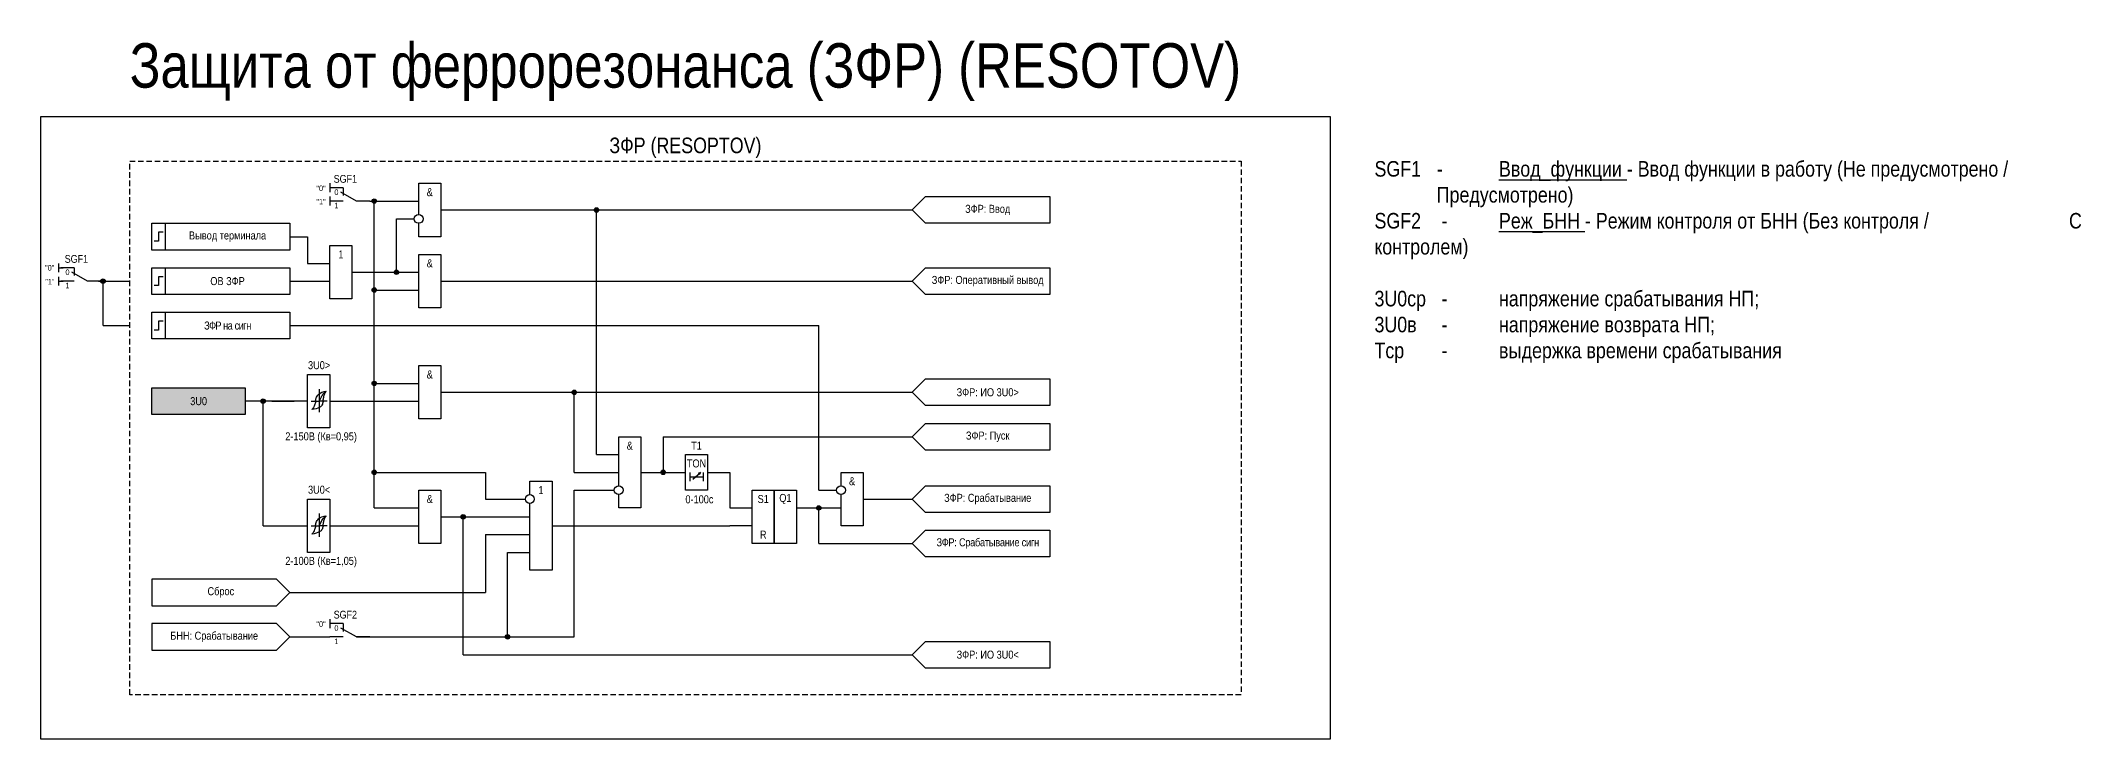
# Model space of a CAD drawing. Header units: millimetres. Extents: x -592 to 459, y -6 to 158.
# Drawn here: x 0 to 459, y 0 to 157 of the extents above; entities that cross this region are included whole.
import ezdxf
from ezdxf.enums import TextEntityAlignment as Align

# ---------------------------------------------------------------- set-up
doc = ezdxf.new("R2010")
doc.units = ezdxf.units.MM
doc.linetypes.add('штриховая2', pattern=[0.375, 0.25, -0.125])
doc.layers.add('Основная', color=7, linetype='Continuous')
doc.styles.add('1.8_Gost_RD', font='ARIALN.TTF', dxfattribs={"height": 1.8})
doc.styles.add('2.5_Gost_RD', font='ARIALN.TTF', dxfattribs={"height": 2.5})
doc.styles.add('3.5_Gost_RD', font='ARIALN.TTF', dxfattribs={"height": 3.5})
doc.styles.add('Вывод', font='ARIALN.TTF', dxfattribs={"height": 2.5})
doc.styles.add('Компонент', font='ARIALN.TTF', dxfattribs={"height": 3.5})

# ---------------------------------------------------------------- blocks, each defined once
blk = doc.blocks.new('*U79')
at = {"layer": 'Основная', "color": 0}
blk.add_line((0, 0), (7, 4), dxfattribs=at)
at = {"layer": 'Основная', "ltscale": 0.35}
blk.add_line((6, 6), (6, 2.5), dxfattribs=at)
blk = doc.blocks.new('*U90')
at = {"layer": 'Основная', "color": 0}
for p, q in [((-3, 6), (-9, 6)), ((-3, 0), (-9, 0)), ((9, 0), (3, 0))]:
    blk.add_line(p, q, dxfattribs=at)
at = {"layer": 'Основная', "ltscale": 0.25, "xscale": -1}
blk.add_blockref('*U79', (3, 0), dxfattribs=at)
at = {"layer": 'Основная'}
for tag, height, style, p in [('ОУ', 3.5, 'Компонент', (-2, 10)), ('В1', 2.5, 'Вывод', (-13, 6)), ('В2', 2.5, 'Вывод', (-6, 4)), ('В3', 2.5, 'Вывод', (-6, -2))]:
    blk.add_attdef(tag, text='', height=height, dxfattribs=dict(at, style=style)).set_placement(p, align=Align.MIDDLE_CENTER)
blk = doc.blocks.new('Точка')
at = {"ltscale": 100}
h = blk.add_hatch(color=256, dxfattribs=at)
h.dxf.hatch_style = 1
edge = h.paths.add_edge_path()
edge.add_arc((0, 0), 0.5, 0, 360)
blk.add_circle((0, 0), 0.5, dxfattribs=at)
blk = doc.blocks.new('*U81')
at = {"layer": 'Основная', "color": 0}
for p, q in [((-3, 6), (-9, 6)), ((-3, 0), (-9, 0)), ((9, 0), (3, 0))]:
    blk.add_line(p, q, dxfattribs=at)
at = {"layer": 'Основная', "ltscale": 0.25, "xscale": -1}
blk.add_blockref('*U79', (3, 0), dxfattribs=at)
at = {"layer": 'Основная'}
for tag, height, style, p in [('ОУ', 3.5, 'Компонент', (-2, 10)), ('В1', 2.5, 'Вывод', (-14, 6)), ('В2', 2.5, 'Вывод', (-6, 4)), ('В3', 2.5, 'Вывод', (-6, -2))]:
    blk.add_attdef(tag, text='', height=height, dxfattribs=dict(at, style=style)).set_placement(p, align=Align.MIDDLE_CENTER)

msp = doc.modelspace()

# ---------------------------------------------------------------- hatches: boundary and pattern name
at = {"ltscale": 100, "true_color": 0x6bffb3}
h = msp.add_hatch(color=111, dxfattribs=at)
h.dxf.hatch_style = 1
h.paths.add_polyline_path([(25, 79), (46, 79), (46, 73), (25, 73)])

# ---------------------------------------------------------------- linework, layer by layer
at = {"color": 6, "ltscale": 100}
for p, q in [((4, 107), (4, 105)), ((4, 106), (5, 106)), ((4, 104), (4, 102)), ((4, 103), (5, 103))]:
    msp.add_line(p, q, dxfattribs=at)
at = {"color": 7, "ltscale": 100}
for p, q in [((146.7, 58.46), (148.37, 59.95)), ((148.37, 59.95), (147.85, 59.73)), ((148.37, 59.95), (148.11, 59.48))]:
    msp.add_line(p, q, dxfattribs=at)
at = {"ltscale": 100}
for p, q in [((155, 52), (160, 52)), ((170, 52), (180, 52)), ((160, 48), (155, 48))]:
    msp.add_line(p, q, dxfattribs=at)
at = {"color": 3, "ltscale": 100}
msp.add_lwpolyline([(0, 140), (290, 140), (290, 0), (0, 0)], close=True, dxfattribs=at)
at = {"color": 6, "ltscale": 100}
for points in [[(13, 103), (19, 103)], [(13, 103), (13, 103), (13, 103), (20, 103)], [(14, 93), (19.5, 93)], [(14, 93), (14, 93), (14, 93), (20, 93)]]:
    msp.add_lwpolyline(points, dxfattribs=at)
at = {"ltscale": 100}
for points in [[(25, 79), (46, 79), (46, 73), (25, 73)], [(145, 64), (150, 64), (150, 56), (145, 56)], [(160, 56), (165, 56), (165, 44), (160, 44)], [(165, 56), (170, 56), (170, 44), (165, 44)]]:
    msp.add_lwpolyline(points, close=True, dxfattribs=at)
for points in [[(146, 60), (146, 58)], [(149, 60), (149, 58)], [(146, 59), (149, 59)]]:
    msp.add_lwpolyline(points, dxfattribs=at)
at = {"layer": 'Основная', "ltscale": 100}
for p, q in [((65, 125), (65, 123)), ((65, 122), (65, 120)), ((75, 52), (75, 121)), ((125, 64), (125, 119)), ((60, 113), (60, 107)), ((175, 56), (175, 93)), ((60, 80.5), (60, 82)), ((60, 82), (65, 82)), ((60, 73), (60, 81)), ((65, 82), (65, 76)), ((60, 76), (46, 76)), ((50, 48), (50, 76)), ((52, 76), (57, 76)), ((65, 76), (85, 76)), ((65, 76), (65, 70)), ((120, 60), (120, 78)), ((60, 70), (60, 73)), ((65, 70), (60, 70)), ((140, 68), (140, 60)), ((100, 60), (100, 54)), ((155, 60), (155, 52)), ((120, 23), (120, 56)), ((60, 52.5), (60, 54)), ((60, 54), (65, 54)), ((60, 45), (60, 53)), ((65, 54), (65, 48)), ((175, 44), (175, 52)), ((50, 48), (60, 48)), ((60.79, 48), (62.6, 48)), ((64.42, 48), (62.6, 48)), ((65, 48), (81, 48)), ((65, 48), (65, 42)), ((68, 48), (85, 48)), ((90, 50), (110, 50)), ((90, 50), (103, 50)), ((95, 19), (95, 50)), ((100, 46), (110, 46)), ((100, 46), (100, 33)), ((115, 48), (155, 48)), ((60, 42), (60, 45)), ((65, 42), (60, 42)), ((105, 23), (105, 42)), ((105, 42), (110, 42)), ((105, 42), (108, 42)), ((56, 33), (100, 33)), ((56, 23), (65, 23)), ((65, 27), (65, 25)), ((71, 23), (120, 23))]:
    msp.add_line(p, q, dxfattribs=at)
at = {"layer": 'Основная', "color": 6, "ltscale": 100}
msp.add_line((14, 93), (14, 103), dxfattribs=at)
at = {"layer": 'Основная'}
for p, q in [((62.6, 78.72), (62.6, 73.52)), ((62.6, 50.72), (62.6, 45.52))]:
    msp.add_line(p, q, dxfattribs=at)
at = {"layer": 'Основная', "color": 7, "ltscale": 100}
for p in [(60.79, 76), (64.42, 76)]:
    msp.add_line(p, (62.6, 76), dxfattribs=at)
at = {"layer": 'Основная', "linetype": 'штриховая2', "ltscale": 5}
msp.add_lwpolyline([(20, 130), (270, 130), (270, 10), (20, 10)], close=True, dxfattribs=at)
at = {"layer": 'Основная', "ltscale": 100}
for points in [[(85, 118), (85, 125), (90, 125), (90, 113), (85, 113), (85, 116)], [(74, 121), (85, 121)], [(70, 105), (80, 105), (80, 117), (84, 117)], [(90, 119), (196, 119)], [(56, 113), (60, 113)], [(60, 107), (65, 107)], [(56, 103), (65, 103)], [(70, 105), (85, 105)], [(70, 105), (75, 105)], [(70, 105), (75, 105), (75, 105), (75, 105)], [(75, 101), (85, 101)], [(90, 103), (90, 103), (90, 103), (196, 103)], [(56, 93), (175, 93)], [(75, 80), (85, 80)], [(90, 78), (196, 78)], [(130, 57), (130, 68), (135, 68), (135, 52), (130, 52), (130, 55)], [(140, 68), (196, 68)], [(75, 60), (100, 60)], [(120, 60), (130, 60)], [(125, 64), (130, 64)], [(135, 60), (145, 60)], [(135, 60), (145, 60), (145, 60), (145, 60)], [(150, 60), (155, 60)], [(180, 57), (180, 60), (185, 60), (185, 48), (180, 48), (180, 55)], [(110, 55), (110, 58), (115, 58), (115, 38), (110, 38), (110, 53)], [(120, 56), (129, 56)], [(175, 56), (179, 56)], [(75, 52), (85, 52)], [(100, 54), (109, 54)], [(160, 52), (160, 52)], [(185, 54), (196, 54)], [(175, 44), (196, 44)], [(95, 19), (196, 19)]]:
    msp.add_lwpolyline(points, dxfattribs=at)
at = {"layer": 'Основная', "color": 0, "ltscale": 100}
for points in [[(227, 122), (227, 116), (199, 116), (196, 119), (199, 122)], [(25, 106), (56, 106), (56, 100), (25, 100)], [(227, 106), (227, 100), (199, 100), (196, 103), (199, 106)], [(25, 96), (56, 96), (56, 90), (25, 90)], [(227, 81), (227, 75), (199, 75), (196, 78), (199, 81)], [(227, 71), (227, 65), (199, 65), (196, 68), (199, 71)], [(227, 57), (227, 51), (199, 51), (196, 54), (199, 57)], [(227, 47), (227, 41), (199, 41), (196, 44), (199, 47)], [(227, 22), (227, 16), (199, 16), (196, 19), (199, 22)]]:
    msp.add_lwpolyline(points, close=True, dxfattribs=at)
at = {"layer": 'Основная', "ltscale": 100}
for points in [[(25, 116), (28, 116), (28, 110), (25, 110)], [(25, 116), (56, 116), (56, 110), (25, 110)], [(65, 111), (70, 111), (70, 99), (65, 99)], [(25, 106), (28, 106), (28, 100), (25, 100)], [(85, 109), (90, 109), (90, 97), (85, 97)], [(25, 96), (28, 96), (28, 90), (25, 90)], [(85, 84), (90, 84), (90, 72), (85, 72)], [(85, 56), (90, 56), (90, 44), (85, 44)]]:
    msp.add_lwpolyline(points, close=True, dxfattribs=at)
at = {"layer": 'Основная', "lineweight": 30, "ltscale": 100}
for points in [[(27.5, 114), (26.5, 114), (26.5, 112), (25.5, 112)], [(27.5, 104), (26.5, 104), (26.5, 102), (25.5, 102)], [(27.5, 94), (26.5, 94), (26.5, 92), (25.5, 92)]]:
    msp.add_lwpolyline(points, dxfattribs=at)
at = {"layer": 'Основная', "color": 0, "ltscale": 100}
for points in [[(56, 33), (53, 36), (25, 36), (25, 30), (53, 30), (56, 33)], [(56, 23), (53, 26), (25, 26), (25, 20), (53, 20), (56, 23)]]:
    msp.add_lwpolyline(points, dxfattribs=at)
at = {"layer": 'Основная'}
for centre in [(85, 117), (130, 56), (180, 56), (110, 54)]:
    msp.add_circle(centre, 1, dxfattribs=at)
for points in [[(61.8, 75.92), (61.95, 76.71), (62.44, 77.54), (64.2, 78.26)], [(62.6, 76), (63, 76.72), (63.47, 77.6), (64.2, 78.26)], [(63.48, 75.92), (63.6, 76.71), (63.81, 77.54), (64.2, 78.26)], [(61.8, 75.92), (61.6, 75.13), (61, 74.12)], [(63.48, 75.92), (63.25, 75.13), (62.76, 74.67), (61, 74.12)], [(61.8, 47.92), (61.6, 47.13), (61, 46.12)], [(63.48, 47.92), (63.25, 47.13), (62.76, 46.67), (61, 46.12)], [(61.8, 47.92), (61.95, 48.71), (62.44, 49.54), (64.2, 50.26)], [(62.6, 48), (63, 48.72), (63.47, 49.6), (64.2, 50.26)], [(63.48, 47.92), (63.6, 48.71), (63.81, 49.54), (64.2, 50.26)]]:
    msp.add_spline(points, degree=3, dxfattribs=at)

# ---------------------------------------------------------------- block references
at = {"layer": 'Основная', "ltscale": 0.25}
ref = msp.add_blockref('*U90', (69.5, 121), dxfattribs=dict(at, xscale=0.5, yscale=0.5, zscale=0.5))
ref.add_attrib('ОУ', 'SGF1', dxfattribs={"height": 1.75, "style": 'Компонент'}).set_placement((68.5, 126), align=Align.MIDDLE_CENTER)
ref.add_attrib('В2', '0', dxfattribs={"height": 1.25, "style": 'Вывод'}).set_placement((66.5, 123), align=Align.MIDDLE_CENTER)
ref.add_attrib('В3', '1', dxfattribs={"height": 1.25, "style": 'Вывод'}).set_placement((66.5, 120), align=Align.MIDDLE_CENTER)
at = {"layer": 'Основная', "ltscale": 100}
for p in [(75, 121), (125, 119), (14, 103), (75, 101), (80, 105), (75, 80), (120, 78), (50, 76), (75, 60), (140, 60), (95, 50), (175, 52), (105, 23)]:
    msp.add_blockref('Точка', p, dxfattribs=at)
at = {"layer": 'Основная', "color": 6, "ltscale": 0.25, "xscale": 0.5, "yscale": 0.5, "zscale": 0.5}
msp.add_blockref('*U81', (9, 103), dxfattribs=at).add_auto_attribs({'ОУ': 'SGF1', 'В1': '"0"', 'В2': '0', 'В3': '1'})
at = {"layer": 'Основная', "ltscale": 0.25}
ref = msp.add_blockref('*U90', (69.5, 23), dxfattribs=dict(at, xscale=0.5, yscale=0.5, zscale=0.5))
ref.add_attrib('ОУ', 'SGF2', dxfattribs={"height": 1.75, "style": 'Компонент'}).set_placement((68.5, 28), align=Align.MIDDLE_CENTER)
ref.add_attrib('В2', '0', dxfattribs={"height": 1.25, "style": 'Вывод'}).set_placement((66.5, 25), align=Align.MIDDLE_CENTER)
ref.add_attrib('В3', '1', dxfattribs={"height": 1.25, "style": 'Вывод'}).set_placement((66.5, 22), align=Align.MIDDLE_CENTER)

# ---------------------------------------------------------------- texts
at = {"color": 30, "ltscale": 100, "style": '3.5_Gost_RD'}
for s, insert, char_height, width, attachment_point in [('{\\C3;Защита от феррорезонанса (ЗФР) (RESOTOV)}', (145, 150), 10, 290, 5), ('ЗФР (RESOPTOV)', (145, 133), 3.5, 250, 5), ('SGF1^I-^I{\\LВвод_функции} - Ввод функции в работу (Не предусмотрено /^I^I^IПредусмотрено)\\PSGF2^I - ^I{\\LРеж_БНН} - Режим контроля от БНН (Без контроля /^I^I^I^I^IС контролем)\\P\\P3U0ср^I - ^Iнапряжение срабатывания НП;\\P3U0в^I - ^Iнапряжение возврата НП;\\PTср^I - ^Iвыдержка времени срабатывания', (300, 130), 3.5, 165, 1)]:
    msp.add_mtext(s, dxfattribs=dict(at, insert=insert, char_height=char_height, width=width, attachment_point=attachment_point))
at = {"color": 6, "ltscale": 100, "insert": (1, 103.5), "char_height": 1.25, "attachment_point": 1, "style": '3.5_Gost_RD'}
msp.add_mtext_dynamic_manual_height_columns('"1"', width=2, gutter_width=17.5, heights=[0], dxfattribs=at)
at = {"ltscale": 100, "char_height": 1.8, "attachment_point": 5}
for s, insert, width, style in [('3U0', (35.5, 76), 21, '1.8_Gost_RD'), ('T1', (147.5, 66), 5, '2.5_Gost_RD'), ('TON', (147.5, 62), 5, '2.5_Gost_RD'), ('Q1', (167.5, 54), 5, '2.5_Gost_RD'), ('S1', (162.5, 54), 5, '2.5_Gost_RD'), ('R', (162.5, 46), 5, '2.5_Gost_RD')]:
    msp.add_mtext(s, dxfattribs=dict(at, insert=insert, width=width, style=style))
at = {"ltscale": 100, "char_height": 1.8, "attachment_point": 1, "style": '1.8_Gost_RD'}
for s, heights, insert in [('2-150В (Кв=0,95)', [2.84], (55, 69)), ('0-100с', [0], (145, 54.84)), ('2-100В (Кв=1,05)', [0], (55, 41))]:
    msp.add_mtext_dynamic_manual_height_columns(s, width=16.2225, gutter_width=17.5, heights=heights, dxfattribs=dict(at, insert=insert))
at = {"layer": 'Основная', "ltscale": 100, "attachment_point": 1}
for s, width, insert, char_height, style in [('"0"', 2, (62, 124.5), 1.25, '3.5_Gost_RD'), ('"1"', 2, (62, 121.5), 1.25, '3.5_Gost_RD'), ('\\pi3.10634;3U0>', 11, (57, 85), 1.8, '1.8_Gost_RD'), ('\\pi3.10634;3U0<', 11, (57, 57), 1.8, '1.8_Gost_RD'), ('"0"', 2, (62, 26.5), 1.25, '3.5_Gost_RD')]:
    msp.add_mtext_dynamic_manual_height_columns(s, width=width, gutter_width=17.5, heights=[0], dxfattribs=dict(at, insert=insert, char_height=char_height, style=style))
at = {"layer": 'Основная', "ltscale": 100, "char_height": 1.8, "width": 5, "attachment_point": 5, "style": '2.5_Gost_RD'}
for s, insert in [('&', (87.5, 123)), ('1', (67.5, 109)), ('&', (87.5, 107)), ('&', (87.5, 82)), ('&', (132.5, 66)), ('1', (112.5, 56)), ('&', (182.5, 58)), ('&', (87.5, 54))]:
    msp.add_mtext(s, dxfattribs=dict(at, insert=insert))
at = {"layer": 'Основная', "color": 0, "ltscale": 100, "char_height": 1.8, "width": 28, "attachment_point": 5, "style": '2.5_Gost_RD'}
for s, insert in [('ЗФР: Ввод', (213, 119)), ('{\\C256;Вывод терминала}', (42, 113)), ('{\\C256;ОВ ЗФР}', (42, 103)), ('{\\C256;ЗФР: Оперативный вывод}', (213, 103)), ('{\\T0.9;ЗФР на сигн}', (42, 93)), ('{\\C256;ЗФР: ИО 3U0>}', (213, 78)), ('{\\C256;ЗФР: Пуск}', (213, 68)), ('{\\C256;ЗФР: Срабатывание}', (213, 54)), ('{\\T0.95;\\C256;ЗФР: Срабатывание сигн}', (213, 44)), ('Сброс', (40.5, 33)), ('БНН: Срабатывание', (39, 23)), ('{\\C256;ЗФР: ИО 3U0<}', (213, 19))]:
    msp.add_mtext(s, dxfattribs=dict(at, insert=insert))

doc.saveas('drawing.dxf')
